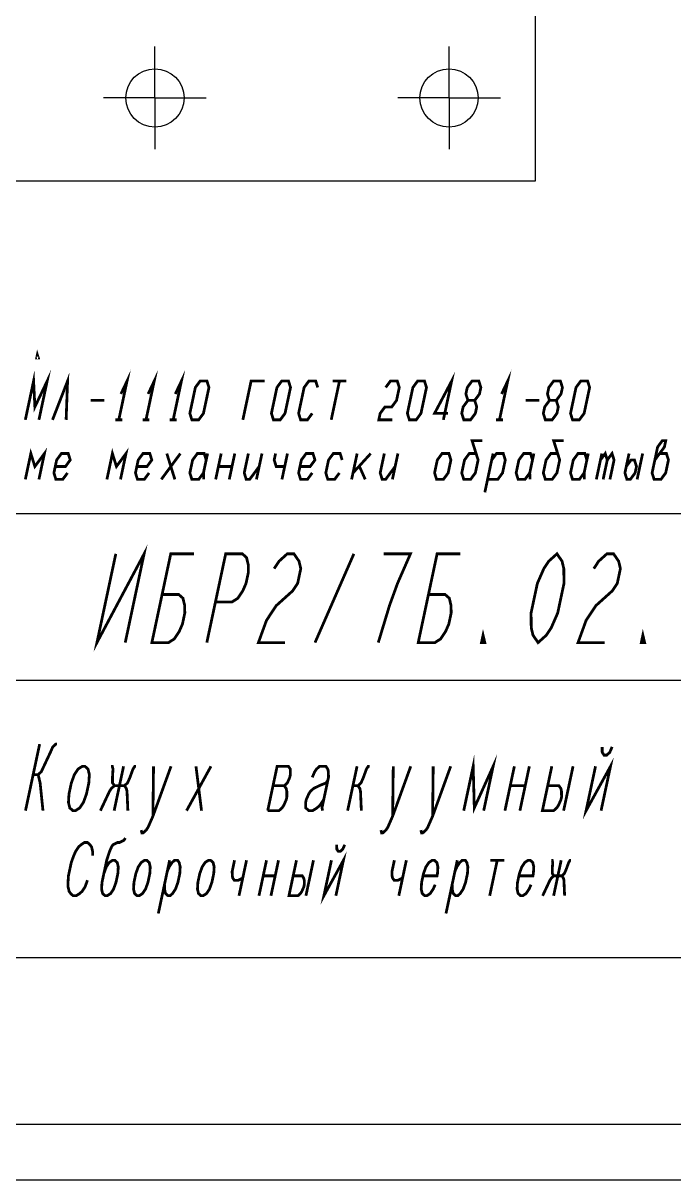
# Model space of a CAD drawing. Header units: millimetres. Extents: x 0 to 420, y 0 to 297.
# Drawn here: x 303.8 to 362.4, y 0 to 104.2 of the extents above; entities that cross this region are included whole.
import ezdxf

# ---------------------------------------------------------------- set-up
doc = ezdxf.new("R2010")
doc.units = ezdxf.units.MM
doc.header["$LTSCALE"] = 23.1
doc.linetypes.add('CENTER', pattern=[0.6, 0.375, -0.075, 0.075, -0.075])
doc.layers.get('0').update_dxf_attribs({"linetype": 'CONTINUOUS'})
doc.layers.add('ALL_AXIS', color=7, linetype='CONTINUOUS')

msp = doc.modelspace()

# ---------------------------------------------------------------- linework, layer by layer
at = {"color": 7, "linetype": 'Continuous'}
for p, q in [((349.9230231, 131.2425631), (349.9230231, 89.9925631)), ((349.9230231, 89.9925631), (254.9230231, 89.9925631)), ((415, 60), (230, 60)), ((415, 45), (230, 45)), ((415, 20), (230, 20)), ((415, 5), (20, 5)), ((415, 5), (230, 5)), ((0, 0), (420, 0))]:
    msp.add_line(p, q, dxfattribs=at)
at = {"color": 2, "linetype": 'Continuous', "const_width": 0.25}
for points in [[(305.1733228, 74.0482516), (305.0202063, 74.0482516), (305.0821912, 74.3399176), (305.1733228, 74.0482516)], [(303.9983776, 68.4834622), (304.7423114, 71.9834729), (304.8588598, 69.6501388), (305.9673199, 71.9834729), (305.2233477, 68.4834622)], [(312.609967, 70.8167962), (313.1641778, 71.9834729), (312.4202441, 68.4834622)], [(315.0599456, 70.8167962), (315.6141949, 71.9834729), (314.8702227, 68.4834622)], [(317.5099627, 70.8167962), (318.0641735, 71.9834729), (317.3202398, 68.4834622)], [(346.9099371, 70.8167962), (347.4641864, 71.9834729), (346.7202526, 68.4834622)], [(306.4483563, 68.4834622), (307.8047943, 71.9834729), (307.6733648, 68.4834622)], [(319.0045977, 68.4834622), (318.8223345, 69.0668005), (319.3183288, 71.4001346), (319.7485699, 71.9834729), (320.3610742, 71.9834729), (320.5432989, 71.4001346), (320.0473431, 69.0668005), (319.617102, 68.4834622), (319.0045977, 68.4834622)], [(323.5983605, 68.4834622), (324.3422943, 71.9834729), (325.5673028, 71.9834729)], [(326.3546105, 68.4834622), (326.1723474, 69.0668005), (326.6683032, 71.4001346), (327.0985443, 71.9834729), (327.7110485, 71.9834729), (327.8933117, 71.4001346), (327.3973559, 69.0668005), (326.9671148, 68.4834622), (326.3546105, 68.4834622)], [(330.3433288, 71.4001346), (330.1610656, 71.9834729), (329.5485614, 71.9834729), (329.1183203, 71.4001346), (328.6223645, 69.0668005), (328.8046276, 68.4834622), (329.4170935, 68.4834622), (329.8473345, 69.0668005)], [(332.3048114, 71.9834729), (331.5608776, 68.4834622)], [(331.6923071, 71.9834729), (332.9173156, 71.9834729)], [(336.4683331, 71.4001346), (336.8985742, 71.9834729), (337.51104, 71.9834729), (337.6933032, 71.4001346), (337.4453253, 70.2334579), (337.0150842, 69.6501388), (336.4025799, 69.6501388), (335.9723388, 69.0668005), (335.8483691, 68.4834622), (337.0733776, 68.4834622)], [(338.6046191, 68.4834622), (338.4223559, 69.0668005), (338.9183117, 71.4001346), (339.3485528, 71.9834729), (339.9610571, 71.9834729), (340.1433203, 71.4001346), (339.6473645, 69.0668005), (339.2171234, 68.4834622), (338.6046191, 68.4834622)], [(341.667102, 68.4834622), (342.4110742, 71.9834729), (340.8723345, 69.0668005), (342.0973431, 69.0668005)], [(344.4890667, 70.2334579), (344.9193078, 70.8167962), (345.043316, 71.4001346), (344.8610528, 71.9834729), (344.2485485, 71.9834729), (343.8183074, 71.4001346), (343.6943377, 70.8167962), (343.8766009, 70.2334579)], [(351.8390795, 70.2334579), (352.2693206, 70.8167962), (352.3933288, 71.4001346), (352.2110656, 71.9834729), (351.5985614, 71.9834729), (351.1683203, 71.4001346), (351.0443121, 70.8167962), (351.2265753, 70.2334579)], [(353.3046063, 68.4834622), (353.1223431, 69.0668005), (353.6182989, 71.4001346), (354.04854, 71.9834729), (354.6610443, 71.9834729), (354.8433074, 71.4001346), (354.3473516, 69.0668005), (353.9171105, 68.4834622), (353.3046063, 68.4834622)], [(309.8828253, 70.2334579), (311.1078338, 70.2334579)], [(343.5046148, 68.4834622), (344.1171191, 68.4834622), (344.5473602, 69.0668005), (344.6713299, 69.6501388), (344.4890667, 70.2334579), (343.8766009, 70.2334579), (343.4463598, 69.6501388), (343.3223516, 69.0668005), (343.5046148, 68.4834622)], [(349.0828295, 70.2334579), (350.3078381, 70.2334579)], [(350.8546276, 68.4834622), (351.4670935, 68.4834622), (351.8973345, 69.0668005), (352.0213427, 69.6501388), (351.8390795, 70.2334579), (351.2265753, 70.2334579), (350.7963342, 69.6501388), (350.6723645, 69.0668005), (350.8546276, 68.4834622)], [(312.1139727, 68.4834622), (312.726477, 68.4834622)], [(314.5639898, 68.4834622), (315.1764941, 68.4834622)], [(317.0139685, 68.4834622), (317.6264727, 68.4834622)], [(346.4139813, 68.4834622), (347.0264855, 68.4834622)], [(344.6130749, 65.4495108), (344.0005706, 65.4495108), (343.5703295, 64.8661725), (343.3223516, 63.699515), (343.5046148, 63.1161767), (344.1171191, 63.1161767), (344.5473602, 63.699515), (344.7953381, 64.8661725), (344.2485485, 66.6161874), (345.1673242, 66.6161874)], [(351.9630877, 65.4495108), (351.3505834, 65.4495108), (350.9203424, 64.8661725), (350.6723645, 63.699515), (350.8546276, 63.1161767), (351.4670935, 63.1161767), (351.8973345, 63.699515), (352.1453509, 64.8661725), (351.5985614, 66.6161874), (352.5172985, 66.6161874)], [(360.7203338, 64.8661725), (361.580816, 66.0328491), (361.7048242, 66.6161874), (361.3985528, 66.6161874), (360.9683117, 66.0328491), (360.4723559, 63.699515), (360.6546191, 63.1161767), (361.2671234, 63.1161767), (361.6973645, 63.699515), (361.9453424, 64.8661725), (361.7630792, 65.4495108), (361.1505749, 65.4495108)], [(303.9983776, 63.1161767), (304.4943334, 65.4495108), (304.8588598, 64.2828534), (305.719342, 65.4495108), (305.2233477, 63.1161767)], [(311.348352, 63.1161767), (311.8443078, 65.4495108), (312.2088342, 64.2828534), (313.0693164, 65.4495108), (312.5733605, 63.1161767)], [(355.8203381, 64.8661725), (356.2505792, 65.4495108), (356.4328424, 64.8661725), (356.0608563, 63.1161767)], [(356.4328424, 64.8661725), (356.8630834, 65.4495108), (357.0453466, 64.8661725), (356.6733605, 63.1161767)], [(306.6963342, 64.2828534), (307.6151098, 64.2828534), (308.0453509, 64.8661725), (307.8630877, 65.4495108), (307.2505834, 65.4495108), (306.8203424, 64.8661725), (306.5723645, 63.699515), (306.7546276, 63.1161767), (307.3670935, 63.1161767), (307.7973345, 63.699515)], [(314.046347, 64.2828534), (314.9650842, 64.2828534), (315.3953253, 64.8661725), (315.2130621, 65.4495108), (314.6005578, 65.4495108), (314.1703167, 64.8661725), (313.9223388, 63.699515), (314.104602, 63.1161767), (314.7171063, 63.1161767), (315.1473474, 63.699515)], [(316.2483477, 63.1161767), (317.9693121, 65.4495108)], [(316.744342, 65.4495108), (317.4733563, 63.1161767)], [(320.295321, 64.8661725), (320.1130578, 65.4495108), (319.500592, 65.4495108), (319.0703509, 64.8661725), (318.8223345, 63.699515), (319.0045977, 63.1161767), (319.617102, 63.1161767), (320.0473431, 63.699515)], [(320.4193292, 65.4495108), (320.0473431, 63.699515), (320.0764898, 63.1161767)], [(321.1483435, 63.1161767), (321.6443377, 65.4495108)], [(322.8693078, 65.4495108), (322.373352, 63.1161767)], [(324.0943164, 65.4495108), (323.7223687, 63.699515), (323.9045935, 63.1161767), (324.2108648, 63.1161767), (325.071347, 64.2828534)], [(325.3193249, 65.4495108), (324.8233691, 63.1161767)], [(326.5443334, 65.4495108), (326.4203253, 64.8661725), (326.6025885, 64.2828534), (327.3682092, 64.2828534)], [(327.6161871, 65.4495108), (327.1202313, 63.1161767)], [(328.7463342, 64.2828534), (329.6651098, 64.2828534), (330.0953509, 64.8661725), (329.9130877, 65.4495108), (329.3005834, 65.4495108), (328.8703424, 64.8661725), (328.6223645, 63.699515), (328.8046276, 63.1161767), (329.4170935, 63.1161767), (329.8473345, 63.699515)], [(332.5453295, 64.8661725), (332.3630664, 65.4495108), (331.7505621, 65.4495108), (331.320321, 64.8661725), (331.0723431, 63.699515), (331.2546063, 63.1161767), (331.8671105, 63.1161767), (332.2973516, 63.699515)], [(333.8943078, 65.4495108), (333.398352, 63.1161767)], [(333.5223602, 63.699515), (335.1193164, 65.4495108)], [(336.3443249, 65.4495108), (335.9723388, 63.699515), (336.154602, 63.1161767), (336.4608734, 63.1161767), (337.3213555, 64.2828534)], [(337.5693334, 65.4495108), (337.0733776, 63.1161767)], [(340.8723345, 63.699515), (341.0545977, 63.1161767), (341.667102, 63.1161767), (342.0973431, 63.699515), (342.345321, 64.8661725), (342.1630578, 65.4495108), (341.550592, 65.4495108), (341.1203509, 64.8661725), (340.8723345, 63.699515)], [(345.4003826, 61.9495193), (346.1443164, 65.4495108)], [(345.6483605, 63.1161767), (346.5670977, 63.1161767), (346.9973388, 63.699515), (347.2453167, 64.8661725), (347.063092, 65.4495108), (346.4505877, 65.4495108), (346.0203466, 64.8661725)], [(349.6953338, 64.8661725), (349.5130706, 65.4495108), (348.9005664, 65.4495108), (348.4703253, 64.8661725), (348.2223474, 63.699515), (348.4046105, 63.1161767), (349.0171148, 63.1161767), (349.4473559, 63.699515)], [(349.819342, 65.4495108), (349.4473559, 63.699515), (349.4765026, 63.1161767)], [(354.5953295, 64.8661725), (354.4130664, 65.4495108), (353.8005621, 65.4495108), (353.370321, 64.8661725), (353.1223431, 63.699515), (353.3046063, 63.1161767), (353.9171105, 63.1161767), (354.3473516, 63.699515)], [(354.7193377, 65.4495108), (354.3473516, 63.699515), (354.3764984, 63.1161767)], [(355.448352, 63.1161767), (355.9443078, 65.4495108)], [(358.3943249, 65.4495108), (358.0223388, 63.699515), (358.204602, 63.1161767), (358.5108734, 63.1161767), (358.9411145, 63.699515), (359.0650842, 64.2828534), (358.882821, 64.8661725), (358.5765881, 64.8661725), (358.146347, 64.2828534)], [(359.6193334, 65.4495108), (359.1233776, 63.1161767)], [(321.3963598, 64.2828534), (322.6213299, 64.2828534)], [(334.1057177, 64.2828534), (334.6233605, 63.1161767)], [(312.1504651, 56.4106357), (310.4500085, 48.4106406), (314.7004578, 56.4106357), (313.0000012, 48.4106406)], [(316.3210876, 52.7439734), (317.8210803, 52.7439734), (318.2002185, 52.4106381), (318.3585132, 51.743974), (318.3668188, 51.0773035), (318.1542554, 50.0773041), (317.8625574, 49.41064), (317.4208447, 48.7439694), (316.8999976, 48.4106406), (315.4000049, 48.4106406), (317.1004614, 56.4106357), (319.2004614, 56.4106357)], [(321.129375, 52.0773029), (322.6293677, 52.0773029), (323.1502148, 52.4106381), (323.5919275, 53.0773022), (323.8836255, 53.7439728), (324.096189, 54.7439722), (324.0878833, 55.4106363), (323.9295886, 56.0773068), (323.5504504, 56.4106357), (322.0504578, 56.4106357), (320.3500012, 48.4106406)], [(326.4170325, 55.0773074), (326.8587451, 55.7439716), (327.6004614, 56.4106357), (328.2004431, 56.4106357), (328.6587415, 55.7439716), (328.8170361, 55.0773074), (328.5336438, 53.7439728), (328.0919312, 53.0773022), (327.3502148, 52.4106381), (326.6085242, 51.743974), (325.7251245, 50.4106393), (324.9999939, 48.4106406), (327.3999976, 48.4106406)], [(330.1000049, 48.4106406), (333.6004578, 56.4106357)], [(335.7999976, 48.4106406), (336.8085205, 51.743974), (337.5336255, 53.7439728), (338.1170471, 55.0773074), (338.7004431, 56.4106357), (336.3004651, 56.4106357)], [(340.321073, 52.7439734), (341.8210657, 52.7439734), (342.2002295, 52.4106381), (342.3585242, 51.743974), (342.3668298, 51.0773035), (342.1542664, 50.0773041), (341.8625684, 49.41064), (341.4208557, 48.7439694), (340.9000085, 48.4106406), (339.3999902, 48.4106406), (341.1004468, 56.4106357), (343.2004468, 56.4106357)], [(350.1999939, 48.4106406), (349.7416956, 49.0773047), (349.5834009, 49.7439688), (349.5668152, 51.0773035), (350.1336255, 53.7439728), (350.7170471, 55.0773074), (351.1587598, 55.7439716), (351.9004504, 56.4106357), (352.3587488, 55.7439716), (352.5170435, 55.0773074), (352.5336292, 53.7439728), (351.9668188, 51.0773035), (351.3833972, 49.7439688), (350.9417102, 49.0773047), (350.1999939, 48.4106406)], [(355.2170508, 55.0773074), (355.6587378, 55.7439716), (356.4004541, 56.4106357), (357.0004614, 56.4106357), (357.4587598, 55.7439716), (357.6170544, 55.0773074), (357.3336365, 53.7439728), (356.8919238, 53.0773022), (356.1502332, 52.4106381), (355.4085168, 51.743974), (354.5251172, 50.4106393), (353.8000122, 48.4106406), (356.1999902, 48.4106406)], [(345.4000122, 48.4106406), (345.1000085, 48.4106406), (345.2416919, 49.0773047), (345.4000122, 48.4106406)], [(359.8000085, 48.4106406), (359.5000049, 48.4106406), (359.6417139, 49.0773047), (359.8000085, 48.4106406)], [(305.2878333, 39.2667581), (304.0125037, 33.2667554)], [(304.7033093, 36.5167566), (305.153302, 36.5167566), (305.4314392, 36.7667532), (306.253418, 38.5167554), (306.4722107, 39.0167551), (306.7503479, 39.2667581), (306.8628333, 39.2667581)], [(355.9721997, 39.0167551), (355.978429, 38.5167554), (356.1502844, 38.2667523), (356.3752808, 38.2667523), (356.653418, 38.5167554), (356.8722107, 39.0167551)], [(343.499989, 33.2667554), (344.3502173, 37.2667529), (344.4531409, 33.5167584), (346.1502136, 37.2667529), (345.300011, 33.2667554)], [(355.3752173, 37.2667529), (354.524989, 33.2667554), (356.7252209, 37.2667529), (355.8749927, 33.2667554)], [(305.153302, 36.5167566), (305.2126721, 36.2667535), (305.3313867, 35.7667538), (305.5875037, 33.2667554)], [(308.1438794, 35.7667538), (308.415813, 36.5167566), (308.7470911, 37.0167563), (309.1377136, 37.2667529), (309.3627356, 37.2667529), (309.6470764, 37.0167563), (309.7658167, 36.5167566), (309.7188794, 35.7667538), (309.5063416, 34.7667545), (309.234408, 34.0167581), (308.9031299, 33.5167584), (308.5125073, 33.2667554), (308.287511, 33.2667554), (308.0031445, 33.5167584), (307.8844299, 34.0167581), (307.9313416, 34.7667545), (308.1438794, 35.7667538)], [(311.7252356, 37.2667529), (311.8377209, 37.2667529), (311.8970911, 37.0167563), (311.8501794, 36.2667535), (311.8563831, 35.7667538), (312.0282642, 35.5167572), (312.9282495, 35.5167572), (313.2063867, 35.7667538), (313.4251794, 36.2667535), (313.6970874, 37.0167563), (313.8627136, 37.2667529), (313.9752246, 37.2667529)], [(312.8502173, 37.2667529), (312.3719751, 35.0167575), (311.999989, 33.2667554)], [(314.4405212, 31.5167532), (314.4998914, 31.2667566), (314.6123767, 31.2667566), (314.8905139, 31.5167532), (315.0561658, 31.7667563), (315.4937256, 32.7667557), (317.1252246, 37.2667529)], [(315.5502246, 37.2667529), (315.4937256, 32.7667557)], [(318.525011, 33.2667554), (320.7252173, 37.2667529)], [(319.3752136, 37.2667529), (319.874989, 33.2667554)], [(325.8375073, 33.2667554), (326.6877356, 37.2667529), (327.7002319, 37.2667529), (327.8720874, 37.0167563), (327.8783167, 36.5167566), (327.8251758, 36.2667535), (327.6063831, 35.7667538), (327.3282458, 35.5167572), (326.3157495, 35.5167572)], [(329.8501685, 36.2667535), (330.0689355, 36.7667532), (330.2345874, 37.0167563), (330.5127246, 37.2667529), (331.0752283, 37.2667529), (331.2470837, 37.0167563), (331.3064539, 36.7667532), (331.3126575, 36.2667535), (330.7281335, 33.5167584), (330.7875037, 33.2667554)], [(333.8877209, 37.2667529), (333.0374927, 33.2667554)], [(333.5157605, 35.5167572), (333.7407568, 35.5167572), (333.9657532, 35.5167572), (334.2438904, 35.7667538), (334.4626575, 36.2667535), (334.7345911, 37.0167563), (334.9002173, 37.2667529), (335.0127283, 37.2667529)], [(336.0405286, 31.5167532), (336.0998987, 31.2667566), (336.212384, 31.2667566), (336.4905212, 31.5167532), (336.6561731, 31.7667563), (337.0937329, 32.7667557), (338.7252319, 37.2667529)], [(337.1502319, 37.2667529), (337.0937329, 32.7667557)], [(339.6405212, 31.5167532), (339.6998914, 31.2667566), (339.8123767, 31.2667566), (340.0905139, 31.5167532), (340.2561658, 31.7667563), (340.6937256, 32.7667557), (342.3252246, 37.2667529)], [(340.7502246, 37.2667529), (340.6937256, 32.7667557)], [(348.0627209, 37.2667529), (347.2124927, 33.2667554)], [(349.4127246, 37.2667529), (348.5624963, 33.2667554)], [(351.4377173, 37.2667529), (350.587489, 33.2667554), (351.600011, 33.2667554), (351.8781482, 33.5167584), (352.0437744, 33.7667551), (352.2625671, 34.2667548), (352.315708, 34.5167578), (352.3094788, 35.0167575), (352.2501086, 35.2667542), (352.0782532, 35.5167572), (351.0657568, 35.5167572)], [(353.3502246, 37.2667529), (352.4999963, 33.2667554)], [(310.7624963, 33.2667554), (311.5844751, 35.0167575), (311.7501013, 35.2667542), (312.0282642, 35.5167572)], [(312.9282495, 35.5167572), (313.100105, 35.2667542), (313.1594751, 35.0167575), (313.2375073, 33.2667554)], [(325.8375073, 33.2667554), (326.8500037, 33.2667554), (327.1281409, 33.5167584), (327.2937671, 33.7667551), (327.5125598, 34.2667548), (327.5657007, 34.5167578), (327.5594714, 35.0167575), (327.5001013, 35.2667542), (327.3282458, 35.5167572)], [(331.2595422, 36.0167569), (331.0938904, 35.7667538), (330.4782458, 35.5167572), (329.9751123, 35.2667542), (329.6969751, 35.0167575), (329.5313232, 34.7667545), (329.3125562, 34.2667548), (329.2594153, 34.0167581), (329.2656445, 33.5167584), (329.550011, 33.2667554), (329.8874927, 33.2667554), (330.2781409, 33.5167584), (330.5562781, 33.7667551), (330.8875562, 34.2667548)], [(333.9657532, 35.5167572), (334.1376086, 35.2667542), (334.1969788, 35.0167575), (334.275011, 33.2667554)], [(347.6907605, 35.5167572), (349.0407642, 35.5167572)], [(310.0652051, 29.1992038), (310.0602319, 29.5992023), (309.9652551, 29.9992007), (309.8277502, 30.1992032), (309.6002673, 30.3991992), (309.330282, 30.3991992), (309.0177686, 30.1992032), (308.7952588, 29.9992007), (308.5302209, 29.5992023), (308.3552124, 29.1992038), (308.1376758, 28.5992029), (307.8826099, 27.399201), (307.8450806, 26.7992001), (307.8500537, 26.3992017), (307.9450305, 25.9992032), (308.0825098, 25.7992007), (308.3099927, 25.5991983), (308.5800037, 25.5991983), (308.8925171, 25.7992007), (309.1150269, 25.9992032), (309.3800391, 26.3992017), (309.5975757, 26.9992026)], [(311.0751123, 27.5992035), (311.2926489, 28.199198), (311.5576611, 28.5992029), (311.8701746, 28.7991989), (312.0501819, 28.7991989), (312.2776648, 28.5992029), (312.3726416, 28.199198), (312.3351123, 27.5992035), (312.1650769, 26.7992001), (311.9475403, 26.1991992), (311.6825024, 25.7992007), (311.369989, 25.5991983), (311.1900073, 25.5991983), (310.9624988, 25.7992007), (310.867522, 26.1991992), (310.9050769, 26.7992001), (311.0751123, 27.5992035), (311.3301782, 28.7991989), (311.5902173, 29.5992023), (311.7652515, 29.9992007), (311.8977576, 30.1992032), (312.3002747, 30.3991992), (312.480282, 30.3991992), (312.8827734, 30.5992017), (313.0153052, 30.7992041)], [(332.0577576, 30.1992032), (332.0627307, 29.7991983), (332.2002356, 29.5992023), (332.3802173, 29.5992023), (332.6027271, 29.7991983), (332.7777612, 30.1992032)], [(331.5801819, 28.7991989), (330.899989, 25.5991983), (332.6601746, 28.7991989), (331.9800073, 25.5991983)], [(313.9551013, 27.5992035), (314.1726379, 28.199198), (314.4376758, 28.5992029), (314.7501892, 28.7991989), (314.9301709, 28.7991989), (315.1576794, 28.5992029), (315.2526562, 28.199198), (315.2151013, 27.5992035), (315.0450659, 26.7992001), (314.8275293, 26.1991992), (314.5625171, 25.7992007), (314.2500037, 25.5991983), (314.0699963, 25.5991983), (313.8425134, 25.7992007), (313.7475366, 26.1991992), (313.7850659, 26.7992001), (313.9551013, 27.5992035)], [(317.0001782, 28.7991989), (315.9799146, 23.9992012)], [(316.7876147, 27.7991995), (316.9626489, 28.199198), (317.2276611, 28.5992029), (317.4501709, 28.7991989), (317.7201819, 28.7991989), (317.8576611, 28.5992029), (317.9526379, 28.199198), (317.9151086, 27.5992035), (317.7450732, 26.7992001), (317.5275366, 26.1991992), (317.2624988, 25.7992007), (317.039989, 25.5991983), (316.8600073, 25.5991983), (316.6324988, 25.7992007), (316.537522, 26.1991992), (316.5325488, 26.5992041)], [(319.715105, 27.5992035), (319.9326416, 28.199198), (320.1976794, 28.5992029), (320.5101929, 28.7991989), (320.6901746, 28.7991989), (320.9176575, 28.5992029), (321.0126343, 28.199198), (320.975105, 27.5992035), (320.8050696, 26.7992001), (320.587533, 26.1991992), (320.3225208, 25.7992007), (320.0100073, 25.5991983), (319.83, 25.5991983), (319.6025171, 25.7992007), (319.5075403, 26.1991992), (319.5450696, 26.7992001), (319.715105, 27.5992035)], [(322.8501855, 28.7991989), (322.6376221, 27.7991995), (322.6425952, 27.399201), (322.6900964, 27.1991986), (322.8275757, 26.9992026), (323.1875903, 26.9992026), (323.5900818, 27.1991986)], [(323.9301782, 28.7991989), (323.250011, 25.5991983)], [(325.7301746, 28.7991989), (325.0500073, 25.5991983)], [(326.8101929, 28.7991989), (326.13, 25.5991983)], [(328.4301819, 28.7991989), (327.749989, 25.5991983), (328.5599963, 25.5991983), (328.7825061, 25.7992007), (328.9150122, 25.9992032), (329.0900464, 26.3992017), (329.1325488, 26.5992041), (329.1275757, 26.9992026), (329.0801001, 27.1991986), (328.9425952, 27.399201), (328.1326135, 27.399201)], [(329.9601929, 28.7991989), (329.28, 25.5991983)], [(337.2501819, 28.7991989), (337.0376184, 27.7991995), (337.0425916, 27.399201), (337.0900928, 27.1991986), (337.227572, 26.9992026), (337.5875867, 26.9992026), (337.9900781, 27.1991986)], [(338.3301746, 28.7991989), (337.6500073, 25.5991983)], [(340.9225671, 26.5992041), (340.747533, 26.1991992), (340.4825208, 25.7992007), (340.1700073, 25.5991983), (339.99, 25.5991983), (339.7625171, 25.7992007), (339.6675403, 26.1991992), (339.7050696, 26.7992001), (339.875105, 27.5992035), (340.0926416, 28.199198), (340.3576794, 28.5992029), (340.6701929, 28.7991989), (340.8501746, 28.7991989), (341.0776575, 28.5992029), (341.1726343, 28.199198), (341.135105, 27.5992035), (341.0926025, 27.399201), (339.8326025, 27.399201)], [(342.9201819, 28.7991989), (341.8999182, 23.9992012)], [(342.7076184, 27.7991995), (342.8826526, 28.199198), (343.1476648, 28.5992029), (343.3701746, 28.7991989), (343.6401855, 28.7991989), (343.7776648, 28.5992029), (343.8726416, 28.199198), (343.8351123, 27.5992035), (343.6650769, 26.7992001), (343.4475403, 26.1991992), (343.1825024, 25.7992007), (342.9599927, 25.5991983), (342.780011, 25.5991983), (342.5525024, 25.7992007), (342.4575256, 26.1991992), (342.4525525, 26.5992041)], [(346.5201746, 28.7991989), (345.8400073, 25.5991983)], [(345.8901746, 28.7991989), (347.1501746, 28.7991989)], [(349.5625598, 26.5992041), (349.3875256, 26.1991992), (349.1225134, 25.7992007), (348.81, 25.5991983), (348.6299927, 25.5991983), (348.4025098, 25.7992007), (348.307533, 26.1991992), (348.3450623, 26.7992001), (348.5151233, 27.5992035), (348.7326343, 28.199198), (348.9976721, 28.5992029), (349.3101855, 28.7991989), (349.4901929, 28.7991989), (349.7176758, 28.5992029), (349.8126526, 28.199198), (349.7751233, 27.5992035), (349.7325952, 27.399201), (348.4725952, 27.399201)], [(351.3801929, 28.7991989), (351.4701709, 28.7991989), (351.5176721, 28.5992029), (351.4801428, 27.999202), (351.485116, 27.5992035), (351.6225952, 27.399201), (352.3425989, 27.399201), (352.5651086, 27.5992035), (352.7401428, 27.999202), (352.9576794, 28.5992029), (353.0901855, 28.7991989), (353.1801892, 28.7991989)], [(352.2801782, 28.7991989), (351.8975793, 26.9992026), (351.600011, 25.5991983)], [(325.4326062, 27.399201), (326.5125989, 27.399201)], [(350.6099963, 25.5991983), (351.2675793, 26.9992026), (351.4000854, 27.1991986), (351.6225952, 27.399201)], [(352.3425989, 27.399201), (352.4800781, 27.1991986), (352.5275793, 26.9992026), (352.59, 25.5991983)]]:
    msp.add_lwpolyline(points, dxfattribs=at)
at = {"layer": 'ALL_AXIS', "color": 7, "linetype": 'CENTER'}
for p, q in [((315.6730231, 97.4925631), (315.6730231, 102.1175631)), ((342.1730231, 97.4925631), (342.1730231, 102.1175631)), ((315.6730231, 97.4925631), (311.0480231, 97.4925631)), ((315.6730231, 97.4925631), (320.2980231, 97.4925631)), ((315.6730231, 97.4925631), (315.6730231, 92.8675631)), ((342.1730231, 97.4925631), (337.5480231, 97.4925631)), ((342.1730231, 97.4925631), (346.7980231, 97.4925631)), ((342.1730231, 97.4925631), (342.1730231, 92.8675631))]:
    msp.add_line(p, q, dxfattribs=at)
at = {"layer": 'ALL_AXIS', "color": 7, "linetype": 'Continuous'}
for centre in [(315.6730231, 97.4925631), (342.1730231, 97.4925631)]:
    msp.add_circle(centre, 2.625, dxfattribs=at)

doc.saveas('drawing.dxf')
